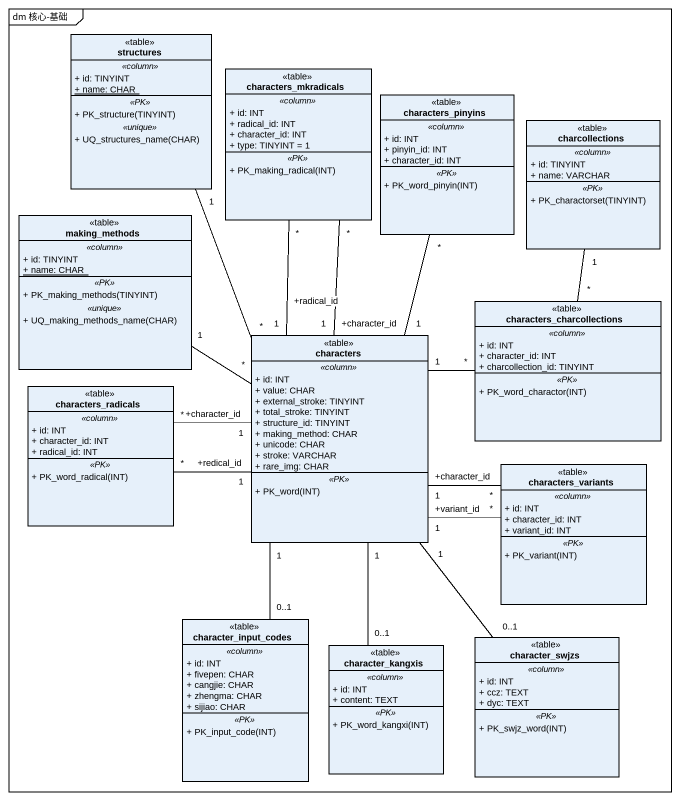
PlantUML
@startuml
mainframe dm 核心-基础
hide circle
hide empty members
skinparam classAttributeIconSize 0
class structures <<table>> {
  .. <<column>> ..
  + id: TINYINT
  {static} + name: CHAR
  .. <<PK>> ..
  + PK_structure(TINYINT)
  .. <<unique>> ..
  + UQ_structures_name(CHAR)
}
class characters_mkradicals <<table>> {
  .. <<column>> ..
  + id: INT
  + radical_id: INT
  + character_id: INT
  + type: TINYINT = 1
  .. <<PK>> ..
  + PK_making_radical(INT)
}
class characters_pinyins <<table>> {
  .. <<column>> ..
  + id: INT
  + pinyin_id: INT
  + character_id: INT
  .. <<PK>> ..
  + PK_word_pinyin(INT)
}
class charcollections <<table>> {
  .. <<column>> ..
  + id: TINYINT
  + name: VARCHAR
  .. <<PK>> ..
  + PK_charactorset(TINYINT)
}
class making_methods <<table>> {
  .. <<column>> ..
  + id: TINYINT
  {static} + name: CHAR
  .. <<PK>> ..
  + PK_making_methods(TINYINT)
  .. <<unique>> ..
  + UQ_making_methods_name(CHAR)
}
class characters_charcollections <<table>> {
  .. <<column>> ..
  + id: INT
  + character_id: INT
  + charcollection_id: TINYINT
  .. <<PK>> ..
  + PK_word_charactor(INT)
}
class characters <<table>> {
  .. <<column>> ..
  + id: INT
  + value: CHAR
  + external_stroke: TINYINT
  + total_stroke: TINYINT
  + structure_id: TINYINT
  + making_method: CHAR
  + unicode: CHAR
  + stroke: VARCHAR
  + rare_img: CHAR
  .. <<PK>> ..
  + PK_word(INT)
}
class characters_radicals <<table>> {
  .. <<column>> ..
  + id: INT
  + character_id: INT
  + radical_id: INT
  .. <<PK>> ..
  + PK_word_radical(INT)
}
class characters_variants <<table>> {
  .. <<column>> ..
  + id: INT
  + character_id: INT
  + variant_id: INT
  .. <<PK>> ..
  + PK_variant(INT)
}
class character_input_codes <<table>> {
  .. <<column>> ..
  + id: INT
  + fivepen: CHAR
  + cangjie: CHAR
  + zhengma: CHAR
  + sijiao: CHAR
  .. <<PK>> ..
  + PK_input_code(INT)
}
class character_swjzs <<table>> {
  .. <<column>> ..
  + id: INT
  + ccz: TEXT
  + dyc: TEXT
  .. <<PK>> ..
  + PK_swjz_word(INT)
}
class character_kangxis <<table>> {
  .. <<column>> ..
  + id: INT
  + content: TEXT
  .. <<PK>> ..
  + PK_word_kangxi(INT)
}
characters_mkradicals "*" -- "+character_id\n1" characters
characters_mkradicals "*" -- "+radical_id\n1" characters
making_methods "1" -- "*" characters
characters_charcollections "*" -up- "1" charcollections
characters "*" -up- "1" structures
characters "1" -up- "*" characters_pinyins
characters "1" -right- "*" characters_charcollections
characters "+character_id\n1" -left- "*" characters_radicals
characters "+character_id\n1" -right- "*" characters_variants
characters "1" -- "0..1" character_input_codes
characters_radicals "*" -right- "+redical_id\n1" characters
characters_variants "*" -left- "+variant_id\n1" characters
character_swjzs "0..1" -up- "1" characters
character_kangxis "0..1" -up- "1" characters
@enduml
